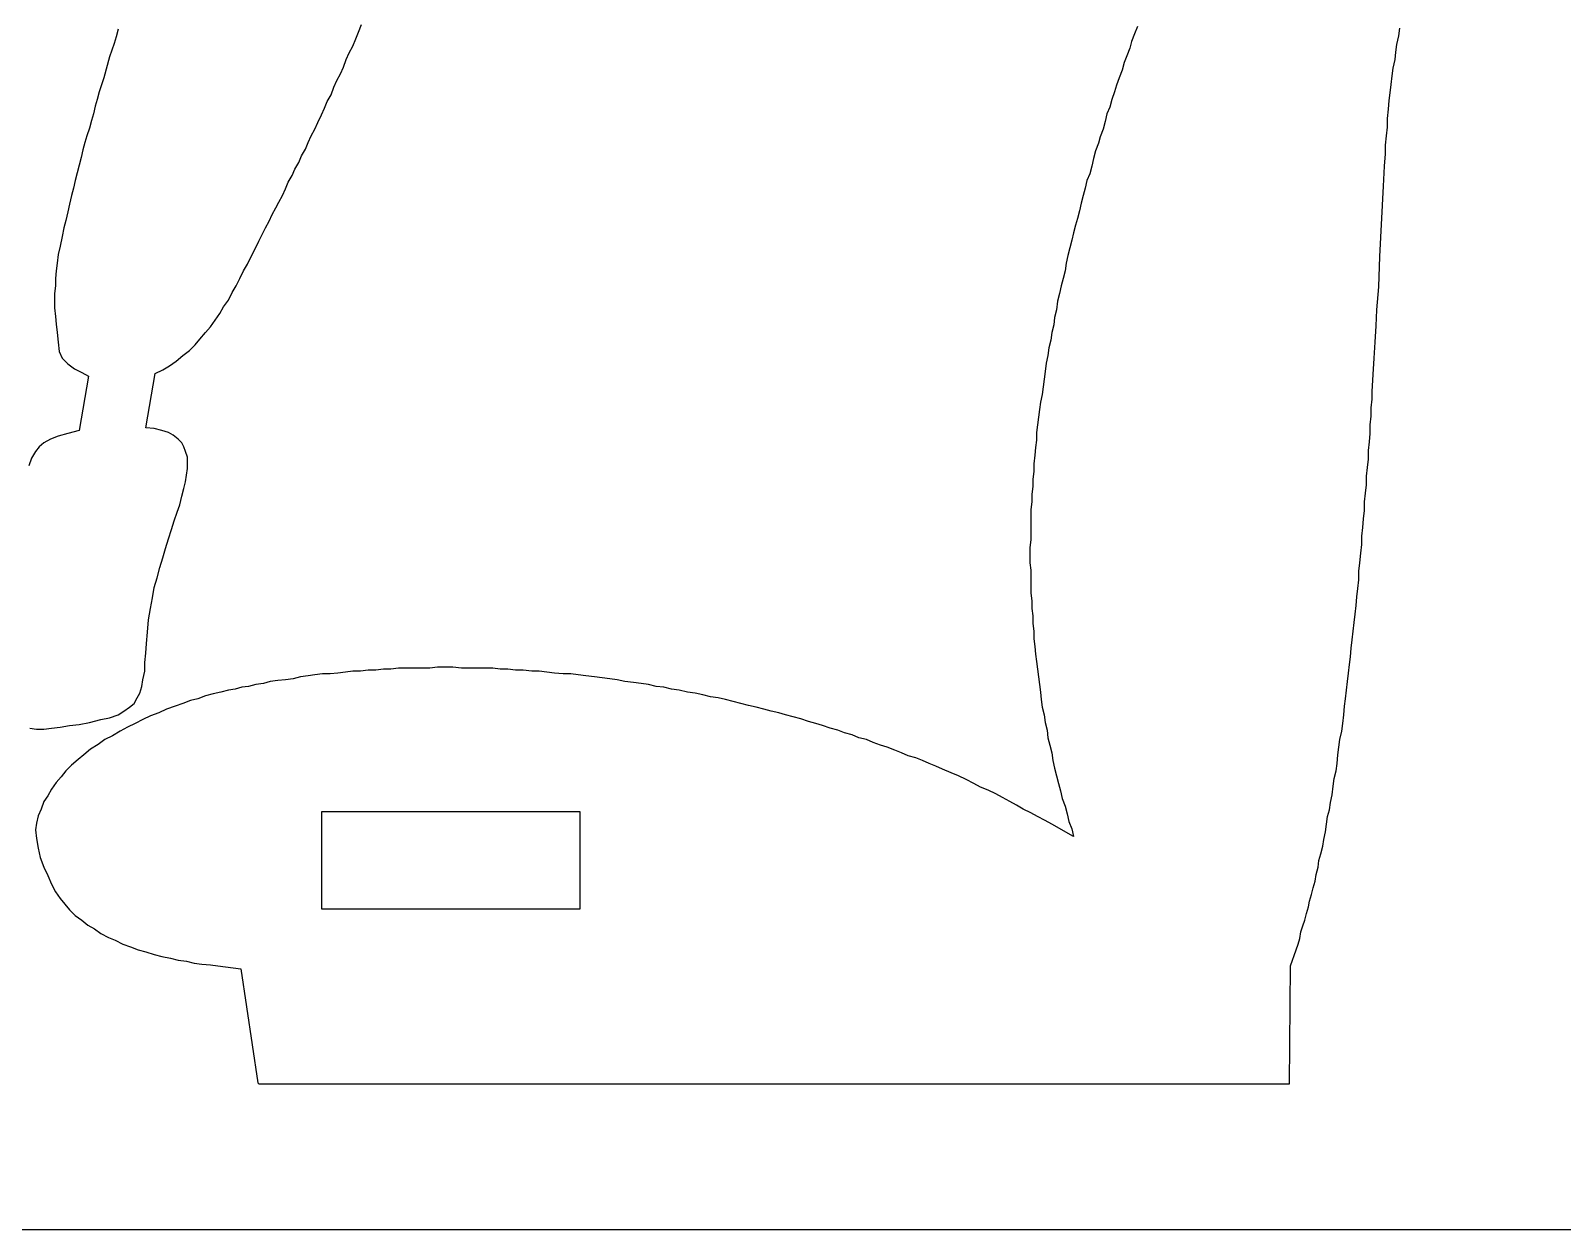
# Model space of a CAD drawing. Extents: x 11 to 591, y 39 to 419.
# Drawn here: x 165.42 to 205.69, y 38.96 to 70.47 of the extents above; entities that cross this region are included whole.
import ezdxf

# ---------------------------------------------------------------- set-up
doc = ezdxf.new("R2010")
doc.units = 0
doc.layers.get('0').update_dxf_attribs({"linetype": 'CONTINUOUS'})

msp = doc.modelspace()

# ---------------------------------------------------------------- linework, layer by layer
at = {"color": 3}
for p, q in [((167.715419, 70.505266), (167.665419, 70.305266)), ((174.040419, 70.430266), (174.115419, 70.630266)), ((194.515419, 70.580266), (194.440419, 70.380266)), ((201.390419, 70.330266), (201.415419, 70.530266)), ((167.615419, 70.130266), (167.490419, 69.780266)), ((167.665419, 70.305266), (167.615419, 70.130266)), ((173.890419, 70.055266), (173.965419, 70.255266)), ((173.965419, 70.255266), (174.040419, 70.430266)), ((194.365419, 70.180266), (194.315419, 70.005266)), ((194.440419, 70.380266), (194.365419, 70.180266)), ((201.315419, 69.905266), (201.340419, 70.105266)), ((201.340419, 70.105266), (201.390419, 70.330266)), ((167.490419, 69.780266), (167.340419, 69.230266)), ((173.640419, 69.505266), (173.715419, 69.705266)), ((173.715419, 69.705266), (173.790419, 69.880266)), ((173.790419, 69.880266), (173.890419, 70.055266)), ((194.240419, 69.805266), (194.165419, 69.630266)), ((194.315419, 70.005266), (194.240419, 69.805266)), ((201.240419, 69.480266), (201.290419, 69.705266)), ((201.290419, 69.705266), (201.315419, 69.905266)), ((173.465419, 69.155266), (173.565419, 69.330266)), ((173.565419, 69.330266), (173.640419, 69.505266)), ((194.115419, 69.430266), (194.040419, 69.230266)), ((194.165419, 69.630266), (194.115419, 69.430266)), ((201.190419, 69.055266), (201.215419, 69.280266)), ((201.215419, 69.280266), (201.240419, 69.480266)), ((167.340419, 69.230266), (167.215419, 68.855266)), ((173.315419, 68.780266), (173.390419, 68.980266)), ((173.390419, 68.980266), (173.465419, 69.155266)), ((193.965419, 69.030266), (193.915419, 68.855266)), ((194.040419, 69.230266), (193.965419, 69.030266)), ((201.165419, 68.830266), (201.190419, 69.055266)), ((167.115419, 68.480266), (167.065419, 68.280266)), ((167.165419, 68.655266), (167.115419, 68.480266)), ((167.215419, 68.855266), (167.165419, 68.655266)), ((173.140419, 68.430266), (173.215419, 68.605266)), ((173.215419, 68.605266), (173.315419, 68.780266)), ((193.840419, 68.655266), (193.790419, 68.455266)), ((193.915419, 68.855266), (193.840419, 68.655266)), ((201.115419, 68.405266), (201.140419, 68.630266)), ((201.140419, 68.630266), (201.165419, 68.830266)), ((167.015419, 68.105266), (166.965419, 67.905266)), ((167.065419, 68.280266), (167.015419, 68.105266)), ((172.965419, 68.055266), (173.065419, 68.255266)), ((173.065419, 68.255266), (173.140419, 68.430266)), ((193.665419, 68.080266), (193.615419, 67.880266)), ((193.715419, 68.280266), (193.665419, 68.080266)), ((193.790419, 68.455266), (193.715419, 68.280266)), ((201.090419, 68.155266), (201.115419, 68.405266)), ((201.090419, 67.930266), (201.090419, 68.155266)), ((166.890419, 67.705266), (166.840419, 67.530266)), ((166.965419, 67.905266), (166.890419, 67.705266)), ((172.715419, 67.530266), (172.790419, 67.705266)), ((172.790419, 67.705266), (172.890419, 67.880266)), ((172.890419, 67.880266), (172.965419, 68.055266)), ((193.540419, 67.680266), (193.490419, 67.505266)), ((193.615419, 67.880266), (193.540419, 67.680266)), ((201.040419, 67.455266), (201.065419, 67.705266)), ((201.065419, 67.705266), (201.090419, 67.930266)), ((166.790419, 67.330266), (166.740419, 67.130266)), ((166.840419, 67.530266), (166.790419, 67.330266)), ((172.540419, 67.180266), (172.640419, 67.355266)), ((172.640419, 67.355266), (172.715419, 67.530266)), ((193.415419, 67.305266), (193.365419, 67.105266)), ((193.490419, 67.505266), (193.415419, 67.305266)), ((201.040419, 67.230266), (201.040419, 67.455266)), ((166.690419, 66.930266), (166.640419, 66.730266)), ((166.740419, 67.130266), (166.690419, 66.930266)), ((172.365419, 66.830266), (172.465419, 67.005266)), ((172.465419, 67.005266), (172.540419, 67.180266)), ((193.315419, 66.905266), (193.265419, 66.705266)), ((193.365419, 67.105266), (193.315419, 66.905266)), ((200.990419, 66.380266), (201.015419, 66.905266)), ((201.015419, 66.905266), (201.040419, 67.230266)), ((166.590419, 66.530266), (166.540419, 66.330266)), ((166.640419, 66.730266), (166.590419, 66.530266)), ((172.115419, 66.305266), (172.190419, 66.480266)), ((172.190419, 66.480266), (172.290419, 66.655266)), ((172.290419, 66.655266), (172.365419, 66.830266)), ((193.190419, 66.530266), (193.140419, 66.330266)), ((193.265419, 66.705266), (193.190419, 66.530266)), ((166.490419, 66.130266), (166.440419, 65.905266)), ((166.540419, 66.330266), (166.490419, 66.130266)), ((171.940419, 65.955266), (172.040419, 66.130266)), ((172.040419, 66.130266), (172.115419, 66.305266)), ((193.090419, 66.130266), (193.040419, 65.930266)), ((193.140419, 66.330266), (193.090419, 66.130266)), ((200.890419, 64.530266), (200.990419, 66.380266)), ((166.390419, 65.705266), (166.340419, 65.480266)), ((166.440419, 65.905266), (166.390419, 65.705266)), ((171.765419, 65.630266), (171.865419, 65.805266)), ((171.865419, 65.805266), (171.940419, 65.955266)), ((192.990419, 65.730266), (192.940419, 65.530266)), ((193.040419, 65.930266), (192.990419, 65.730266)), ((166.290419, 65.280266), (166.240419, 65.055266)), ((166.340419, 65.480266), (166.290419, 65.280266)), ((171.515419, 65.130266), (171.590419, 65.280266)), ((171.590419, 65.280266), (171.690419, 65.455266)), ((171.690419, 65.455266), (171.765419, 65.630266)), ((192.890419, 65.355266), (192.840419, 65.155266)), ((192.940419, 65.530266), (192.890419, 65.355266)), ((166.240419, 65.055266), (166.190419, 64.805266)), ((171.315419, 64.730266), (171.415419, 64.930266)), ((171.415419, 64.930266), (171.515419, 65.130266)), ((192.790419, 64.955266), (192.740419, 64.755266)), ((192.840419, 65.155266), (192.790419, 64.955266)), ((166.140419, 64.580266), (166.115419, 64.355266)), ((166.190419, 64.805266), (166.140419, 64.580266)), ((171.115419, 64.330266), (171.215419, 64.530266)), ((171.215419, 64.530266), (171.315419, 64.730266)), ((192.690419, 64.555266), (192.640419, 64.355266)), ((192.740419, 64.755266), (192.690419, 64.555266)), ((200.865419, 63.730266), (200.890419, 64.530266)), ((166.090419, 64.155266), (166.065419, 63.955266)), ((166.115419, 64.355266), (166.090419, 64.155266)), ((170.915419, 63.955266), (171.015419, 64.155266)), ((171.015419, 64.155266), (171.115419, 64.330266)), ((192.615419, 64.155266), (192.565419, 63.955266)), ((192.640419, 64.355266), (192.615419, 64.155266)), ((166.065419, 63.755266), (166.040419, 63.555266)), ((166.065419, 63.955266), (166.065419, 63.755266)), ((170.715419, 63.580266), (170.815419, 63.755266)), ((170.815419, 63.755266), (170.915419, 63.955266)), ((192.515419, 63.755266), (192.465419, 63.555266)), ((192.565419, 63.955266), (192.515419, 63.755266)), ((200.815419, 63.130266), (200.865419, 63.730266)), ((166.040419, 63.555266), (166.040419, 63.355266)), ((166.040419, 63.355266), (166.040419, 63.180266)), ((170.490419, 63.205266), (170.615419, 63.380266)), ((170.615419, 63.380266), (170.715419, 63.580266)), ((192.415419, 63.355266), (192.390419, 63.130266)), ((192.465419, 63.555266), (192.415419, 63.355266)), ((166.040419, 63.180266), (166.065419, 62.955266)), ((166.065419, 62.955266), (166.090419, 62.755266)), ((170.140419, 62.680266), (170.265419, 62.855266)), ((170.265419, 62.855266), (170.390419, 63.030266)), ((170.390419, 63.030266), (170.490419, 63.205266)), ((192.340419, 62.930266), (192.315419, 62.730266)), ((192.390419, 63.130266), (192.340419, 62.930266)), ((200.790419, 62.705266), (200.815419, 63.130266)), ((166.090419, 62.755266), (166.115419, 62.530266)), ((166.115419, 62.530266), (166.140419, 62.280266)), ((169.865419, 62.355266), (170.015419, 62.530266)), ((170.015419, 62.530266), (170.140419, 62.680266)), ((192.265419, 62.530266), (192.240419, 62.330266)), ((192.315419, 62.730266), (192.265419, 62.530266)), ((200.765419, 62.280266), (200.790419, 62.705266)), ((166.140419, 62.280266), (166.165419, 62.030266)), ((166.165419, 62.030266), (166.240419, 61.855266)), ((169.415419, 61.930266), (169.590419, 62.055266)), ((169.590419, 62.055266), (169.740419, 62.205266)), ((169.740419, 62.205266), (169.865419, 62.355266)), ((192.190419, 62.130266), (192.165419, 61.930266)), ((192.240419, 62.330266), (192.190419, 62.130266)), ((200.740419, 61.855266), (200.765419, 62.280266)), ((166.240419, 61.855266), (166.390419, 61.705266)), ((166.390419, 61.705266), (166.565419, 61.580266)), ((168.890419, 61.555266), (169.065419, 61.655266)), ((169.065419, 61.655266), (169.240419, 61.780266)), ((169.240419, 61.780266), (169.415419, 61.930266)), ((192.115419, 61.730266), (192.090419, 61.505266)), ((192.165419, 61.930266), (192.115419, 61.730266)), ((200.715419, 61.430266), (200.740419, 61.855266)), ((166.565419, 61.580266), (166.765419, 61.480266)), ((166.940419, 61.380266), (166.690419, 59.955266)), ((166.765419, 61.480266), (166.940419, 61.380266)), ((168.440419, 60.030266), (168.690419, 61.455266)), ((168.690419, 61.455266), (168.890419, 61.555266)), ((192.065419, 61.305266), (192.040419, 61.105266)), ((192.090419, 61.505266), (192.065419, 61.305266)), ((200.690419, 60.980266), (200.715419, 61.430266)), ((192.015419, 60.905266), (191.965419, 60.705266)), ((192.040419, 61.105266), (192.015419, 60.905266)), ((200.690419, 60.780266), (200.690419, 60.980266)), ((191.940419, 60.505266), (191.915419, 60.305266)), ((191.965419, 60.705266), (191.940419, 60.505266)), ((200.665419, 60.555266), (200.690419, 60.780266)), ((200.665419, 60.330266), (200.665419, 60.555266)), ((168.665419, 60.005266), (168.440419, 60.030266)), ((191.890419, 60.105266), (191.865419, 59.905266)), ((191.915419, 60.305266), (191.890419, 60.105266)), ((200.640419, 60.105266), (200.665419, 60.330266)), ((200.640419, 59.880266), (200.640419, 60.105266)), ((165.765419, 59.630266), (165.640419, 59.530266)), ((165.940419, 59.730266), (165.765419, 59.630266)), ((166.140419, 59.805266), (165.940419, 59.730266)), ((166.390419, 59.880266), (166.140419, 59.805266)), ((166.690419, 59.955266), (166.390419, 59.880266)), ((168.865419, 59.955266), (168.665419, 60.005266)), ((169.040419, 59.905266), (168.865419, 59.955266)), ((169.165419, 59.830266), (169.040419, 59.905266)), ((169.290419, 59.730266), (169.165419, 59.830266)), ((169.390419, 59.630266), (169.290419, 59.730266)), ((169.440419, 59.530266), (169.390419, 59.630266)), ((191.865419, 59.705266), (191.840419, 59.505266)), ((191.865419, 59.905266), (191.865419, 59.705266)), ((200.590419, 59.430266), (200.615419, 59.655266)), ((200.615419, 59.655266), (200.640419, 59.880266)), ((165.440419, 59.230266), (165.365419, 59.030266)), ((165.540419, 59.405266), (165.440419, 59.230266)), ((165.640419, 59.530266), (165.540419, 59.405266)), ((169.490419, 59.405266), (169.440419, 59.530266)), ((169.540419, 59.255266), (169.490419, 59.405266)), ((169.540419, 59.105266), (169.540419, 59.255266)), ((191.815419, 59.305266), (191.790419, 59.080266)), ((191.840419, 59.505266), (191.815419, 59.305266)), ((200.565419, 58.980266), (200.590419, 59.205266)), ((200.590419, 59.205266), (200.590419, 59.430266)), ((169.515419, 58.780266), (169.540419, 58.955266)), ((169.540419, 58.955266), (169.540419, 59.105266)), ((191.790419, 58.880266), (191.765419, 58.680266)), ((191.790419, 59.080266), (191.790419, 58.880266)), ((200.540419, 58.755266), (200.565419, 58.980266)), ((169.390419, 58.230266), (169.440419, 58.430266)), ((169.440419, 58.430266), (169.490419, 58.605266)), ((169.490419, 58.605266), (169.515419, 58.780266)), ((191.765419, 58.480266), (191.740419, 58.280266)), ((191.765419, 58.680266), (191.765419, 58.480266)), ((200.515419, 58.305266), (200.540419, 58.530266)), ((200.540419, 58.530266), (200.540419, 58.755266)), ((169.265419, 57.805266), (169.340419, 58.005266)), ((169.340419, 58.005266), (169.390419, 58.230266)), ((191.740419, 58.080266), (191.715419, 57.880266)), ((191.740419, 58.280266), (191.740419, 58.080266)), ((200.490419, 58.080266), (200.515419, 58.305266)), ((200.490419, 57.855266), (200.490419, 58.080266)), ((169.190419, 57.580266), (169.265419, 57.805266)), ((191.715419, 57.880266), (191.715419, 57.680266)), ((191.715419, 57.680266), (191.715419, 57.480266)), ((200.440419, 57.405266), (200.465419, 57.630266)), ((200.465419, 57.630266), (200.490419, 57.855266)), ((169.040419, 57.105266), (169.115419, 57.355266)), ((169.115419, 57.355266), (169.190419, 57.580266)), ((191.715419, 57.480266), (191.715419, 57.280266)), ((191.715419, 57.280266), (191.715419, 57.080266)), ((200.415419, 57.180266), (200.440419, 57.405266)), ((168.890419, 56.605266), (168.965419, 56.855266)), ((168.965419, 56.855266), (169.040419, 57.105266)), ((191.715419, 57.080266), (191.690419, 56.880266)), ((191.690419, 56.880266), (191.690419, 56.680266)), ((200.390419, 56.730266), (200.415419, 56.955266)), ((200.415419, 56.955266), (200.415419, 57.180266)), ((168.815419, 56.355266), (168.890419, 56.605266)), ((191.690419, 56.680266), (191.690419, 56.480266)), ((191.690419, 56.480266), (191.715419, 56.280266)), ((200.340419, 56.255266), (200.365419, 56.480266)), ((200.365419, 56.480266), (200.390419, 56.730266)), ((168.665419, 55.830266), (168.740419, 56.080266)), ((168.740419, 56.080266), (168.815419, 56.355266)), ((191.715419, 56.280266), (191.715419, 56.080266)), ((191.715419, 56.080266), (191.715419, 55.880266)), ((200.315419, 55.805266), (200.340419, 56.030266)), ((200.340419, 56.030266), (200.340419, 56.255266)), ((168.615419, 55.555266), (168.665419, 55.830266)), ((191.715419, 55.880266), (191.715419, 55.680266)), ((191.715419, 55.680266), (191.740419, 55.480266)), ((200.265419, 55.355266), (200.290419, 55.580266)), ((200.290419, 55.580266), (200.315419, 55.805266)), ((168.515419, 54.980266), (168.565419, 55.280266)), ((168.565419, 55.280266), (168.615419, 55.555266)), ((191.740419, 55.480266), (191.740419, 55.280266)), ((191.740419, 55.280266), (191.765419, 55.080266)), ((200.240419, 55.130266), (200.265419, 55.355266)), ((168.490419, 54.655266), (168.515419, 54.980266)), ((191.765419, 55.080266), (191.765419, 54.880266)), ((191.765419, 54.880266), (191.790419, 54.680266)), ((200.190419, 54.680266), (200.215419, 54.905266)), ((200.215419, 54.905266), (200.240419, 55.130266)), ((168.465419, 54.355266), (168.490419, 54.655266)), ((191.790419, 54.680266), (191.790419, 54.480266)), ((191.790419, 54.480266), (191.815419, 54.280266)), ((200.140419, 54.230266), (200.165419, 54.455266)), ((200.165419, 54.455266), (200.190419, 54.680266)), ((168.415419, 53.855266), (168.440419, 54.105266)), ((168.440419, 54.105266), (168.465419, 54.355266)), ((191.815419, 54.280266), (191.840419, 54.080266)), ((191.840419, 54.080266), (191.865419, 53.880266)), ((200.090419, 53.805266), (200.115419, 54.005266)), ((200.115419, 54.005266), (200.140419, 54.230266)), ((168.365419, 53.405266), (168.415419, 53.630266)), ((168.415419, 53.630266), (168.415419, 53.855266)), ((173.490419, 53.580266), (173.290419, 53.555266)), ((173.690419, 53.605266), (173.490419, 53.580266)), ((173.890419, 53.630266), (173.690419, 53.605266)), ((174.090419, 53.630266), (173.890419, 53.630266)), ((174.290419, 53.655266), (174.090419, 53.630266)), ((174.490419, 53.655266), (174.290419, 53.655266)), ((174.690419, 53.680266), (174.490419, 53.655266)), ((174.890419, 53.680266), (174.690419, 53.680266)), ((175.090419, 53.705266), (174.890419, 53.680266)), ((175.315419, 53.705266), (175.090419, 53.705266)), ((175.515419, 53.705266), (175.315419, 53.705266)), ((175.715419, 53.705266), (175.515419, 53.705266)), ((175.915419, 53.705266), (175.715419, 53.705266)), ((176.115419, 53.730266), (175.915419, 53.705266)), ((176.315419, 53.730266), (176.115419, 53.730266)), ((176.515419, 53.730266), (176.315419, 53.730266)), ((176.740419, 53.705266), (176.515419, 53.730266)), ((176.940419, 53.705266), (176.740419, 53.705266)), ((177.140419, 53.705266), (176.940419, 53.705266)), ((177.340419, 53.705266), (177.140419, 53.705266)), ((177.565419, 53.705266), (177.340419, 53.705266)), ((177.765419, 53.680266), (177.565419, 53.705266)), ((177.965419, 53.680266), (177.765419, 53.680266)), ((178.165419, 53.655266), (177.965419, 53.680266)), ((178.365419, 53.655266), (178.165419, 53.655266)), ((178.590419, 53.630266), (178.365419, 53.655266)), ((178.790419, 53.630266), (178.590419, 53.630266)), ((178.990419, 53.605266), (178.790419, 53.630266)), ((179.190419, 53.580266), (178.990419, 53.605266)), ((179.415419, 53.555266), (179.190419, 53.580266)), ((191.865419, 53.880266), (191.890419, 53.680266)), ((191.890419, 53.680266), (191.915419, 53.480266)), ((200.040419, 53.355266), (200.065419, 53.580266)), ((200.065419, 53.580266), (200.090419, 53.805266)), ((168.290419, 53.055266), (168.340419, 53.230266)), ((168.340419, 53.230266), (168.365419, 53.405266)), ((170.965419, 53.205266), (170.790419, 53.155266)), ((171.140419, 53.230266), (170.965419, 53.205266)), ((171.340419, 53.280266), (171.140419, 53.230266)), ((171.540419, 53.305266), (171.340419, 53.280266)), ((171.715419, 53.355266), (171.540419, 53.305266)), ((171.915419, 53.380266), (171.715419, 53.355266)), ((172.115419, 53.405266), (171.915419, 53.380266)), ((172.315419, 53.430266), (172.115419, 53.405266)), ((172.515419, 53.480266), (172.315419, 53.430266)), ((172.715419, 53.505266), (172.515419, 53.480266)), ((172.890419, 53.530266), (172.715419, 53.505266)), ((173.090419, 53.555266), (172.890419, 53.530266)), ((173.290419, 53.555266), (173.090419, 53.555266)), ((179.615419, 53.555266), (179.415419, 53.555266)), ((179.815419, 53.530266), (179.615419, 53.555266)), ((180.015419, 53.505266), (179.815419, 53.530266)), ((180.240419, 53.480266), (180.015419, 53.505266)), ((180.440419, 53.455266), (180.240419, 53.480266)), ((180.640419, 53.430266), (180.440419, 53.455266)), ((180.840419, 53.405266), (180.640419, 53.430266)), ((181.040419, 53.355266), (180.840419, 53.405266)), ((181.265419, 53.330266), (181.040419, 53.355266)), ((181.465419, 53.305266), (181.265419, 53.330266)), ((181.665419, 53.280266), (181.465419, 53.305266)), ((181.865419, 53.230266), (181.665419, 53.280266)), ((182.065419, 53.205266), (181.865419, 53.230266)), ((182.265419, 53.155266), (182.065419, 53.205266)), ((191.915419, 53.480266), (191.940419, 53.280266)), ((191.940419, 53.280266), (191.965419, 53.080266)), ((200.015419, 53.130266), (200.040419, 53.355266)), ((168.015419, 52.680266), (168.140419, 52.780266)), ((168.140419, 52.780266), (168.215419, 52.930266)), ((168.215419, 52.930266), (168.290419, 53.055266)), ((169.415419, 52.780266), (169.215419, 52.705266)), ((169.615419, 52.855266), (169.415419, 52.780266)), ((169.815419, 52.905266), (169.615419, 52.855266)), ((170.015419, 52.980266), (169.815419, 52.905266)), ((170.215419, 53.030266), (170.015419, 52.980266)), ((170.415419, 53.080266), (170.215419, 53.030266)), ((170.615419, 53.130266), (170.415419, 53.080266)), ((170.790419, 53.155266), (170.615419, 53.130266)), ((182.465419, 53.130266), (182.265419, 53.155266)), ((182.690419, 53.080266), (182.465419, 53.130266)), ((182.890419, 53.055266), (182.690419, 53.080266)), ((183.090419, 53.005266), (182.890419, 53.055266)), ((183.290419, 52.955266), (183.090419, 53.005266)), ((183.490419, 52.930266), (183.290419, 52.955266)), ((183.690419, 52.880266), (183.490419, 52.930266)), ((183.890419, 52.830266), (183.690419, 52.880266)), ((184.090419, 52.780266), (183.890419, 52.830266)), ((184.290419, 52.730266), (184.090419, 52.780266)), ((191.965419, 53.080266), (191.990419, 52.880266)), ((191.990419, 52.880266), (192.015419, 52.680266)), ((199.965419, 52.705266), (199.990419, 52.905266)), ((199.990419, 52.905266), (200.015419, 53.130266)), ((167.265419, 52.355266), (167.490419, 52.405266)), ((167.490419, 52.405266), (167.715419, 52.480266)), ((167.715419, 52.480266), (167.865419, 52.580266)), ((167.865419, 52.580266), (168.015419, 52.680266)), ((168.565419, 52.455266), (168.365419, 52.355266)), ((168.790419, 52.530266), (168.565419, 52.455266)), ((168.990419, 52.630266), (168.790419, 52.530266)), ((169.215419, 52.705266), (168.990419, 52.630266)), ((184.490419, 52.680266), (184.290419, 52.730266)), ((184.690419, 52.630266), (184.490419, 52.680266)), ((184.890419, 52.580266), (184.690419, 52.630266)), ((185.090419, 52.530266), (184.890419, 52.580266)), ((185.265419, 52.480266), (185.090419, 52.530266)), ((185.465419, 52.430266), (185.265419, 52.480266)), ((185.665419, 52.380266), (185.465419, 52.430266)), ((185.865419, 52.305266), (185.665419, 52.380266)), ((192.015419, 52.680266), (192.065419, 52.480266)), ((192.065419, 52.480266), (192.090419, 52.280266)), ((199.915419, 52.255266), (199.940419, 52.480266)), ((199.940419, 52.480266), (199.965419, 52.705266)), ((165.390419, 52.130266), (165.565419, 52.105266)), ((165.565419, 52.105266), (165.765419, 52.105266)), ((165.765419, 52.105266), (165.965419, 52.130266)), ((165.965419, 52.130266), (166.190419, 52.155266)), ((166.190419, 52.155266), (166.440419, 52.205266)), ((166.440419, 52.205266), (166.690419, 52.230266)), ((166.690419, 52.230266), (166.965419, 52.280266)), ((166.965419, 52.280266), (167.265419, 52.355266)), ((167.765419, 52.055266), (167.565419, 51.930266)), ((167.965419, 52.155266), (167.765419, 52.055266)), ((168.165419, 52.255266), (167.965419, 52.155266)), ((168.365419, 52.355266), (168.165419, 52.255266)), ((186.065419, 52.255266), (185.865419, 52.305266)), ((186.240419, 52.205266), (186.065419, 52.255266)), ((186.440419, 52.130266), (186.240419, 52.205266)), ((186.640419, 52.080266), (186.440419, 52.130266)), ((186.815419, 52.005266), (186.640419, 52.080266)), ((187.015419, 51.955266), (186.815419, 52.005266)), ((187.190419, 51.880266), (187.015419, 51.955266)), ((192.090419, 52.280266), (192.140419, 52.080266)), ((192.140419, 52.080266), (192.165419, 51.880266)), ((199.840419, 51.830266), (199.890419, 52.055266)), ((199.890419, 52.055266), (199.915419, 52.255266)), ((166.990419, 51.580266), (166.815419, 51.430266)), ((167.190419, 51.705266), (166.990419, 51.580266)), ((167.365419, 51.830266), (167.190419, 51.705266)), ((167.565419, 51.930266), (167.365419, 51.830266)), ((187.390419, 51.830266), (187.190419, 51.880266)), ((187.565419, 51.755266), (187.390419, 51.830266)), ((187.765419, 51.680266), (187.565419, 51.755266)), ((187.940419, 51.630266), (187.765419, 51.680266)), ((188.140419, 51.555266), (187.940419, 51.630266)), ((188.315419, 51.480266), (188.140419, 51.555266)), ((192.165419, 51.880266), (192.215419, 51.680266)), ((192.215419, 51.680266), (192.265419, 51.480266)), ((199.790419, 51.430266), (199.815419, 51.630266)), ((199.815419, 51.630266), (199.840419, 51.830266)), ((166.490419, 51.155266), (166.340419, 51.005266)), ((166.665419, 51.305266), (166.490419, 51.155266)), ((166.815419, 51.430266), (166.665419, 51.305266)), ((188.490419, 51.405266), (188.315419, 51.480266)), ((188.690419, 51.355266), (188.490419, 51.405266)), ((188.865419, 51.280266), (188.690419, 51.355266)), ((189.040419, 51.205266), (188.865419, 51.280266)), ((189.215419, 51.130266), (189.040419, 51.205266)), ((192.265419, 51.480266), (192.290419, 51.280266)), ((192.290419, 51.280266), (192.340419, 51.080266)), ((199.740419, 51.005266), (199.765419, 51.205266)), ((199.765419, 51.205266), (199.790419, 51.430266)), ((166.215419, 50.855266), (166.090419, 50.705266)), ((166.340419, 51.005266), (166.215419, 50.855266)), ((189.390419, 51.055266), (189.215419, 51.130266)), ((189.615419, 50.955266), (189.390419, 51.055266)), ((189.815419, 50.880266), (189.615419, 50.955266)), ((190.015419, 50.780266), (189.815419, 50.880266)), ((190.215419, 50.680266), (190.015419, 50.780266)), ((192.340419, 51.080266), (192.390419, 50.880266)), ((192.390419, 50.880266), (192.440419, 50.680266)), ((199.665419, 50.605266), (199.690419, 50.805266)), ((199.690419, 50.805266), (199.740419, 51.005266)), ((165.865419, 50.355266), (165.765419, 50.205266)), ((165.965419, 50.530266), (165.865419, 50.355266)), ((166.090419, 50.705266), (165.965419, 50.530266)), ((190.390419, 50.580266), (190.215419, 50.680266)), ((190.590419, 50.505266), (190.390419, 50.580266)), ((190.790419, 50.405266), (190.590419, 50.505266)), ((190.965419, 50.305266), (190.790419, 50.405266)), ((192.440419, 50.680266), (192.490419, 50.480266)), ((192.490419, 50.480266), (192.540419, 50.280266)), ((199.590419, 50.180266), (199.640419, 50.380266)), ((199.640419, 50.380266), (199.665419, 50.605266)), ((165.690419, 50.005266), (165.615419, 49.830266)), ((165.765419, 50.205266), (165.690419, 50.005266)), ((191.165419, 50.205266), (190.965419, 50.305266)), ((191.340419, 50.105266), (191.165419, 50.205266)), ((191.515419, 50.005266), (191.340419, 50.105266)), ((191.715419, 49.905266), (191.515419, 50.005266)), ((192.540419, 50.280266), (192.615419, 50.080266)), ((192.615419, 50.080266), (192.665419, 49.880266)), ((199.515419, 49.805266), (199.565419, 49.980266)), ((199.565419, 49.980266), (199.590419, 50.180266)), ((165.565419, 49.630266), (165.540419, 49.455266)), ((165.615419, 49.830266), (165.565419, 49.630266)), ((191.890419, 49.805266), (191.715419, 49.905266)), ((192.090419, 49.705266), (191.890419, 49.805266)), ((192.265419, 49.605266), (192.090419, 49.705266)), ((192.840419, 49.280266), (192.265419, 49.605266)), ((192.665419, 49.880266), (192.715419, 49.680266)), ((192.715419, 49.680266), (192.790419, 49.480266)), ((199.465419, 49.405266), (199.490419, 49.605266)), ((199.490419, 49.605266), (199.515419, 49.805266)), ((165.540419, 49.455266), (165.565419, 49.230266)), ((165.565419, 49.230266), (165.615419, 48.980266)), ((192.790419, 49.480266), (192.840419, 49.280266)), ((199.390419, 49.030266), (199.415419, 49.205266)), ((199.415419, 49.205266), (199.465419, 49.405266)), ((165.615419, 48.980266), (165.665419, 48.730266)), ((199.290419, 48.655266), (199.340419, 48.830266)), ((199.340419, 48.830266), (199.390419, 49.030266)), ((165.665419, 48.730266), (165.765419, 48.480266)), ((165.765419, 48.480266), (165.865419, 48.255266)), ((199.215419, 48.280266), (199.265419, 48.480266)), ((199.265419, 48.480266), (199.290419, 48.655266)), ((165.865419, 48.255266), (165.965419, 48.030266)), ((165.965419, 48.030266), (166.065419, 47.830266)), ((199.090419, 47.755266), (199.140419, 47.930266)), ((199.140419, 47.930266), (199.190419, 48.105266)), ((199.190419, 48.105266), (199.215419, 48.280266)), ((166.065419, 47.830266), (166.190419, 47.655266)), ((166.190419, 47.655266), (166.315419, 47.505266)), ((199.015419, 47.430266), (199.040419, 47.580266)), ((199.040419, 47.580266), (199.090419, 47.755266)), ((166.315419, 47.505266), (166.440419, 47.355266)), ((166.440419, 47.355266), (166.590419, 47.205266)), ((166.590419, 47.205266), (166.765419, 47.080266)), ((198.915419, 47.080266), (198.965419, 47.255266)), ((198.965419, 47.255266), (199.015419, 47.430266)), ((166.765419, 47.080266), (166.915419, 46.955266)), ((166.915419, 46.955266), (167.090419, 46.855266)), ((167.090419, 46.855266), (167.265419, 46.730266)), ((167.265419, 46.730266), (167.465419, 46.630266)), ((198.790419, 46.605266), (198.815419, 46.780266)), ((198.815419, 46.780266), (198.865419, 46.930266)), ((198.865419, 46.930266), (198.915419, 47.080266)), ((167.465419, 46.630266), (167.640419, 46.555266)), ((167.640419, 46.555266), (167.840419, 46.455266)), ((167.840419, 46.455266), (168.040419, 46.380266)), ((168.040419, 46.380266), (168.240419, 46.305266)), ((198.690419, 46.305266), (198.740419, 46.455266)), ((198.740419, 46.455266), (198.790419, 46.605266)), ((168.240419, 46.305266), (168.440419, 46.255266)), ((168.440419, 46.255266), (168.665419, 46.180266)), ((168.665419, 46.180266), (168.865419, 46.130266)), ((168.865419, 46.130266), (169.090419, 46.080266)), ((169.090419, 46.080266), (169.290419, 46.030266)), ((169.290419, 46.030266), (169.515419, 46.005266)), ((169.515419, 46.005266), (169.715419, 45.955266)), ((169.715419, 45.955266), (169.915419, 45.930266)), ((169.915419, 45.930266), (170.140419, 45.905266)), ((198.540419, 45.880266), (198.590419, 46.030266)), ((198.590419, 46.030266), (198.640419, 46.155266)), ((198.640419, 46.155266), (198.690419, 46.305266)), ((170.140419, 45.905266), (170.340419, 45.880266)), ((170.340419, 45.880266), (170.540419, 45.855266)), ((170.540419, 45.855266), (170.740419, 45.830266)), ((170.740419, 45.830266), (170.940419, 45.805266)), ((170.940419, 45.805266), (171.390419, 42.805266)), ((198.515419, 42.780266), (198.540419, 45.880266)), ((171.390419, 42.805266), (171.415419, 42.780266)), ((171.415419, 42.780266), (198.515419, 42.780266))]:
    msp.add_line(p, q, dxfattribs=at)
at = {"color": 7}
for p, q in [((179.865419, 49.930266), (173.065419, 49.930266)), ((173.065419, 49.930266), (173.065419, 47.380266)), ((179.865419, 47.380266), (179.865419, 49.930266)), ((173.065419, 47.380266), (179.865419, 47.380266))]:
    msp.add_line(p, q, dxfattribs=at)
at = {"color": 5}
msp.add_line((11.215419, 38.955266), (591.140419, 38.955266), dxfattribs=at)

doc.saveas('drawing.dxf')
